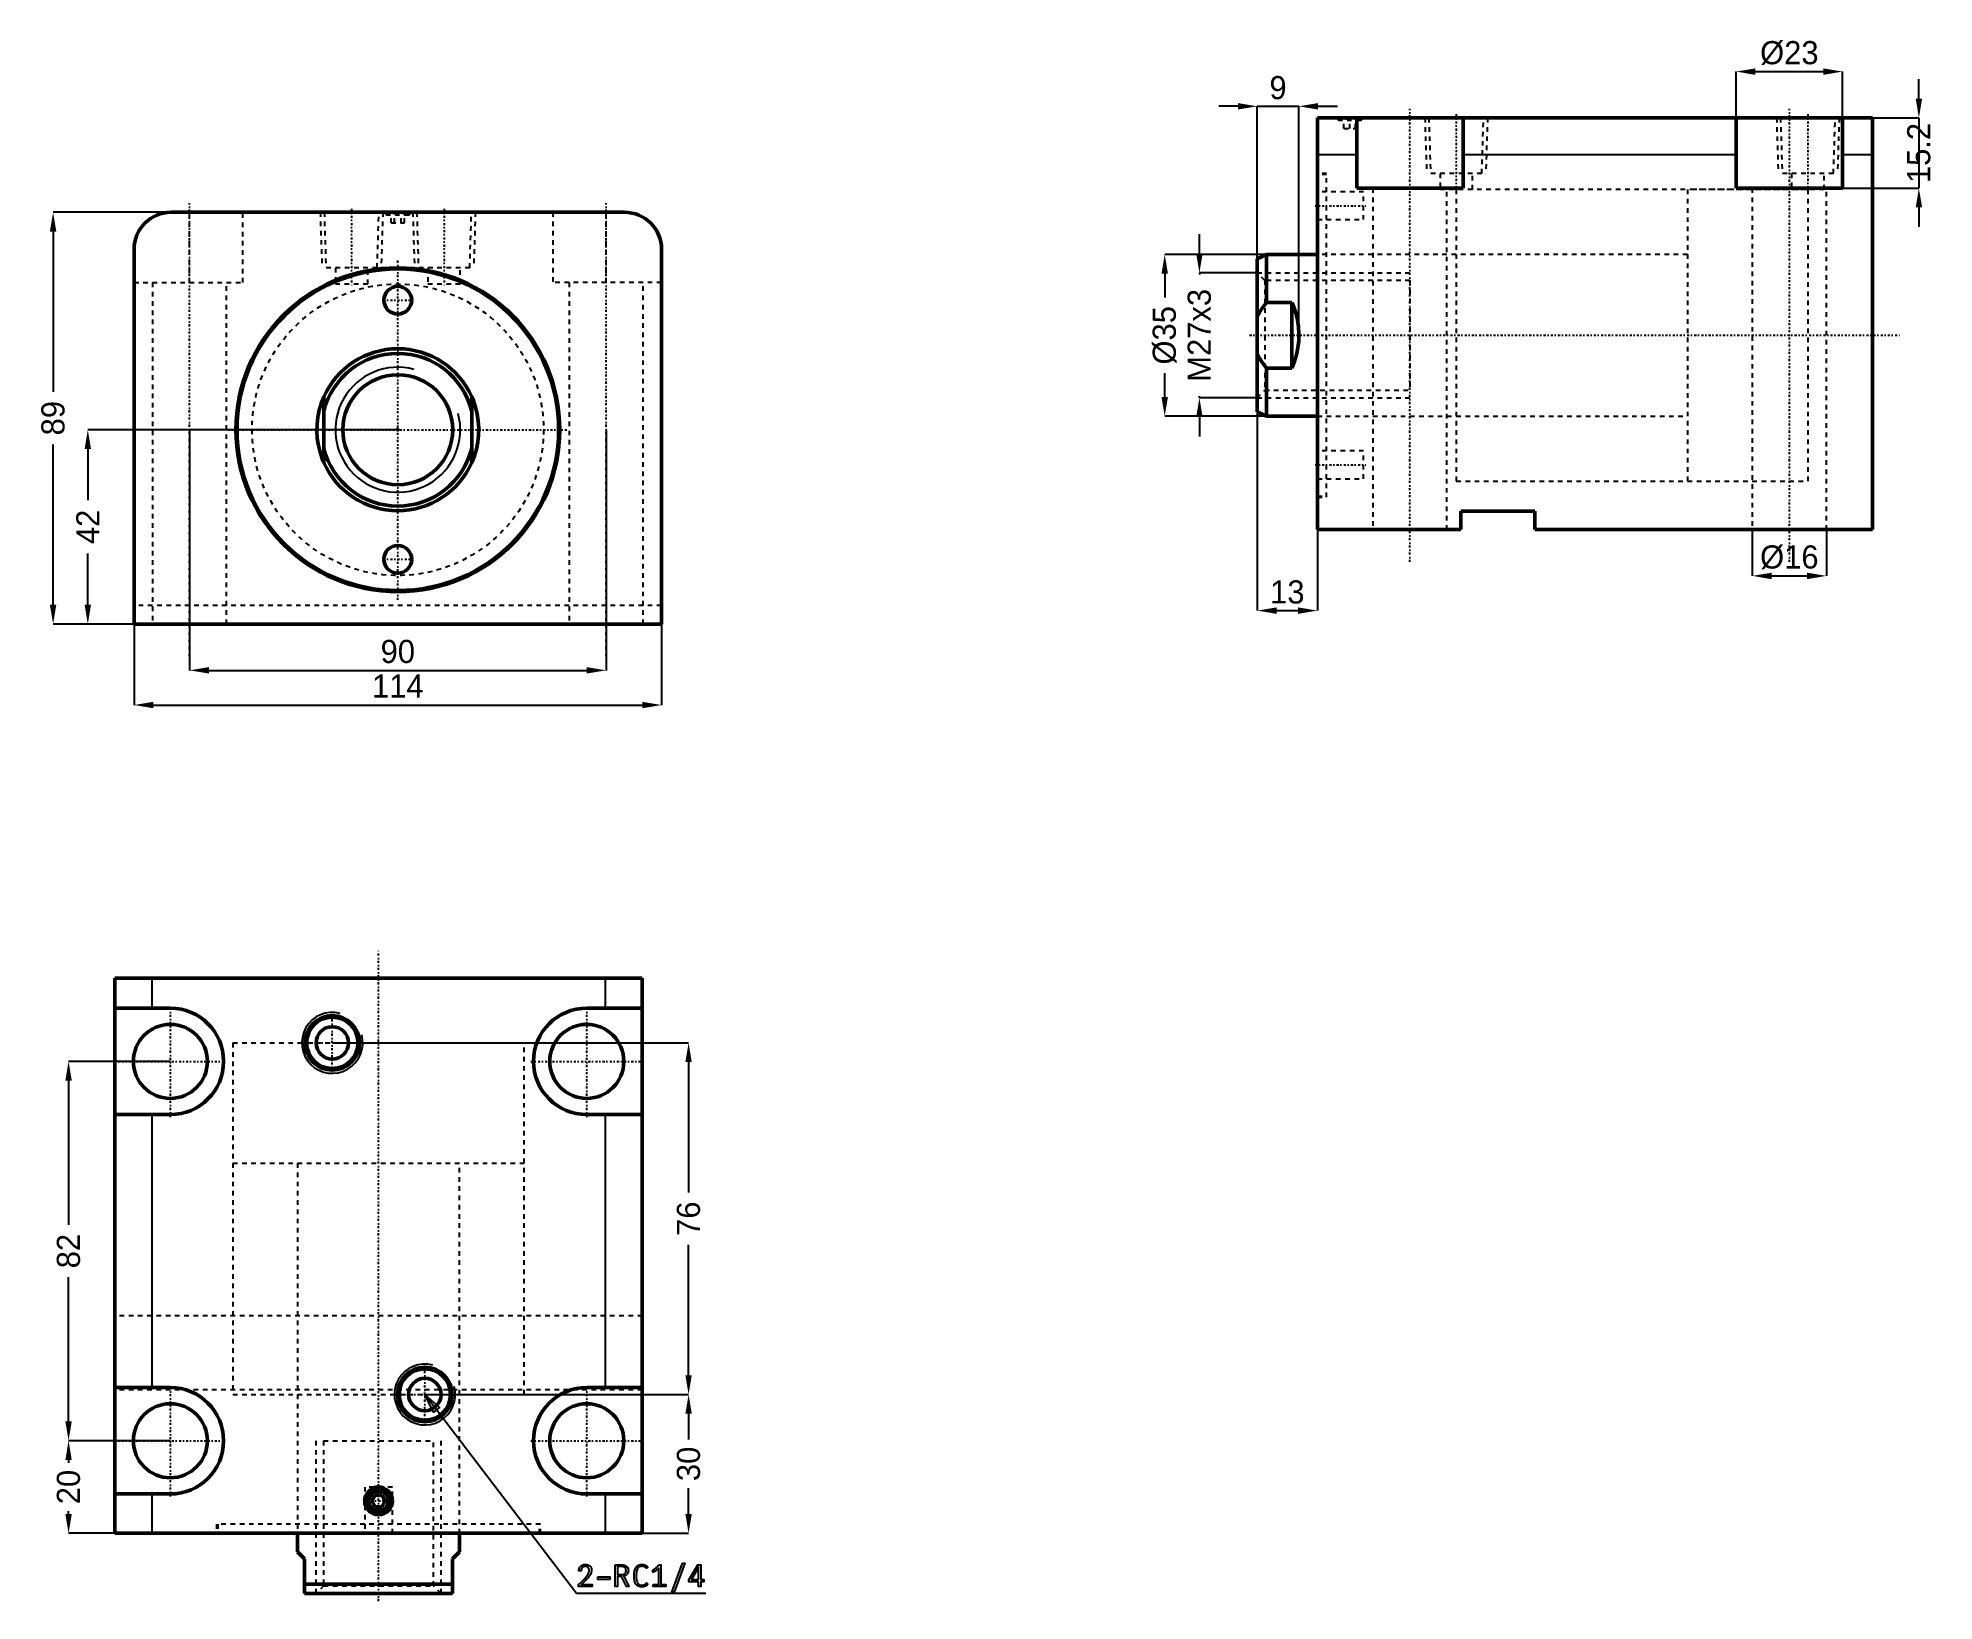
# Model space of a CAD drawing. Header units: millimetres. Extents: x -78 to 332, y -253 to 85.
import ezdxf

# ---------------------------------------------------------------- set-up
doc = ezdxf.new("R2010")
doc.units = ezdxf.units.MM
doc.linetypes.add('Center', pattern=[1.5, 0.45, -0.5, 0.05, -0.5])
doc.linetypes.add('Dashed', pattern=[2, 1, -1])
for name, color, linetype, lineweight in [('2d ConnectionPoints', 7, 'Continuous', 50), ('AM_0', 7, 'Continuous', 50), ('AM_4', 3, 'Continuous', 25), ('AM_5', 3, 'Continuous', 25), ('AM_7', 7, 'Center', 25), ('AM_9', 6, 'Dashed', 25)]:
    doc.layers.add(name, color=color, linetype=linetype, lineweight=lineweight)
doc.dimstyles.new('ISO-25', dxfattribs={"dimtxt": 2.5, "dimasz": 2.5, "dimexe": 1.25, "dimexo": 0.625, "dimtad": 1, "dimtxsty": 'Standard', "dimcen": 2.5, "dimadec": 0, "dimazin": 0, "dimtfac": 1, "dimtmove": 0, "dimatfit": 3, "dimfxl": 1, "dimarcsym": 0})

# ---------------------------------------------------------------- blocks, each defined once
blk = doc.blocks.new('1_RODcxhc_a_sd_63_50_IN_0_in_CXHC_A_IN_LA_63_50ST_0__CN_0')
at = {"layer": 'AM_0'}
for p, q in [((-16, -7.09), (-16, 7.09)), ((16, 7.09), (16, -7.09))]:
    blk.add_line(p, q, dxfattribs=at)
for points in [[(-16, 7.09), (-16.56, 5.67), (-16.99, 4.2), (-17.29, 2.71), (-17.46, 1.19), (-17.5, -0.34), (-17.4, -1.86), (-17.17, -3.37), (-16.81, -4.85), (-16.33, -6.3), (-16, -7.09)], [(16, -7.09), (16.56, -5.67), (16.99, -4.2), (17.29, -2.71), (17.46, -1.19), (17.5, 0.34), (17.4, 1.86), (17.17, 3.37), (16.81, 4.85), (16.33, 6.3), (16, 7.09)]]:
    blk.add_lwpolyline(points, dxfattribs=at)
blk.add_circle((0, 0), 11.88, dxfattribs=at)
for radius, start, end in [(17.5, 23.8955, 156.1045), (16.5, 14.1411, 165.8589), (16.5, 194.1411, 345.8589), (17.5, 203.8955, 336.1045)]:
    blk.add_arc((0, 0), radius, start, end, dxfattribs=at)
at = {"layer": 'AM_5'}
blk.add_arc((0, 0), 13.5, 75, 15, dxfattribs=at)
blk = doc.blocks.new('2_bodycxhc_la_a_63_50_0_in_CXHC_A_IN_LA_63_50ST_0__CN_0')
at = {"layer": 'AM_0'}
for p, q in [((49, 47), (-49, 47)), ((-57, 39), (-57, -42)), ((57, -42), (57, 39)), ((-57, -42), (57, -42))]:
    blk.add_line(p, q, dxfattribs=at)
for centre, radius in [((0, 0), 35), ((0, 0), 34.75), ((0, 28), 3), ((0, -28), 3)]:
    blk.add_circle(centre, radius, dxfattribs=at)
for centre, start, end in [((-49, 39), 90, 180), ((49, 39), 360, 90)]:
    blk.add_arc(centre, 8, start, end, dxfattribs=at)
at = {"layer": 'AM_5', "linetype": 'Dashed'}
for p, q in [((-16.77, 47), (-16.39, 35)), ((-3.23, 47), (-3.61, 35)), ((3.23, 47), (3.61, 35)), ((16.77, 47), (16.39, 35))]:
    blk.add_line(p, q, dxfattribs=at)
at = {"layer": 'AM_7'}
for p, q in [((-45, -48.95), (-45, 48.95)), ((-10, 47.77), (-10, 30.73)), ((0, 47.03), (0, 46.37)), ((10, 47.77), (10, 30.73)), ((45, -48.95), (45, 48.95)), ((0, -36.75), (0, 36.75)), ((-3.15, 28), (3.15, 28)), ((-36.75, 0), (36.75, 0)), ((-3.15, -28), (3.15, -28))]:
    blk.add_line(p, q, dxfattribs=at)
at = {"layer": 'AM_9'}
for p, q in [((-45, 31.8), (-45, 47)), ((-33.5, 31.8), (-33.5, 47)), ((-15.91, 47), (-15.54, 35)), ((-4.46, 35), (-4.09, 47)), ((-3, 47), (-2.4, 46.4)), ((-2.1, 46.7), (-2.4, 46.4)), ((2.4, 46.4), (-2.4, 46.4)), ((2.1, 46.7), (-2.1, 46.7)), ((-1.44, 44.7), (-1.44, 46.7)), ((-0.72, 44.7), (-0.72, 46.7)), ((0.72, 44.7), (0.72, 46.7)), ((1.44, 44.7), (1.44, 46.7)), ((2.4, 46.4), (2.1, 46.7)), ((2.4, 46.4), (3, 47)), ((4.09, 47), (4.46, 35)), ((15.54, 35), (15.91, 47)), ((33.5, 47), (33.5, 31.8)), ((45, 31.8), (45, 47)), ((-1.44, 44.7), (1.44, 44.7)), ((-4.46, 35), (-15.54, 35)), ((-13.5, 35), (-13.5, 31.5)), ((-6.5, 31.5), (-6.5, 35)), ((15.54, 35), (4.46, 35)), ((6.5, 35), (6.5, 31.5)), ((13.5, 31.5), (13.5, 35)), ((-57, 31.8), (-33.5, 31.8)), ((-53, 31.8), (-53, -42)), ((-37, -42), (-37, 31.8)), ((-6.5, 31.5), (-13.5, 31.5)), ((13.5, 31.5), (6.5, 31.5)), ((57, 31.8), (33.5, 31.8)), ((37, 31.8), (37, -42)), ((53, -42), (53, 31.8)), ((57, -38), (-57, -38))]:
    blk.add_line(p, q, dxfattribs=at)
blk.add_circle((0, 0), 31.5, dxfattribs=at)
blk = doc.blocks.new('*D3')
at = {"layer": 'AM_5', "color": 0, "lineweight": -2}
for p, q in [((-57, -42), (-57, -59.5)), ((57, -42), (57, -59.5)), ((-52.83, -59.5), (52.83, -59.5))]:
    blk.add_line(p, q, dxfattribs=at)
at = {"layer": 'AM_5', "color": 0}
for points in [[(-52.83, -58.81), (-52.83, -60.19), (-57, -59.5)], [(52.83, -60.19), (52.83, -58.81), (57, -59.5)]]:
    blk.add_solid(points, dxfattribs=at)
at = {"layer": 'Defpoints', "color": 0}
for p in [(-57, -42), (57, -42), (57, -59.5)]:
    blk.add_point(p, dxfattribs=at)
at = {"layer": 'AM_5', "color": 0, "insert": (0, -55.39), "char_height": 5, "attachment_point": 5}
blk.add_mtext('114', dxfattribs=at)
blk = doc.blocks.new('*D4')
at = {"layer": 'AM_5', "color": 0, "lineweight": -2}
for p, q in [((-45, 0), (-45, -52)), ((45, 0), (45, -52)), ((-40.83, -52), (40.83, -52))]:
    blk.add_line(p, q, dxfattribs=at)
at = {"layer": 'AM_5', "color": 0}
for points in [[(-40.83, -51.31), (-40.83, -52.69), (-45, -52)], [(40.83, -52.69), (40.83, -51.31), (45, -52)]]:
    blk.add_solid(points, dxfattribs=at)
at = {"layer": 'Defpoints', "color": 0}
for p in [(-45, 0), (45, 0), (45, -52)]:
    blk.add_point(p, dxfattribs=at)
at = {"layer": 'AM_5', "color": 0, "insert": (0, -47.95), "char_height": 5, "attachment_point": 5}
blk.add_mtext('90', dxfattribs=at)
blk = doc.blocks.new('*D5')
at = {"layer": 'AM_5', "color": 0, "lineweight": -2}
for p, q in [((-49, 47), (-74.5, 47)), ((-74.5, 42.83), (-74.5, 8.22)), ((-74.5, -37.83), (-74.5, -3.22)), ((-57, -42), (-74.5, -42))]:
    blk.add_line(p, q, dxfattribs=at)
at = {"layer": 'AM_5', "color": 0}
for points in [[(-73.81, 42.83), (-75.19, 42.83), (-74.5, 47)], [(-75.19, -37.83), (-73.81, -37.83), (-74.5, -42)]]:
    blk.add_solid(points, dxfattribs=at)
at = {"layer": 'Defpoints', "color": 0}
for p in [(-74.5, 47), (-49, 47), (-57, -42)]:
    blk.add_point(p, dxfattribs=at)
at = {"layer": 'AM_5', "color": 0, "insert": (-74.5, 2.5), "char_height": 5, "attachment_point": 5, "rotation": 90}
blk.add_mtext('89', dxfattribs=at)
blk = doc.blocks.new('*D6')
at = {"layer": 'AM_5', "color": 0, "lineweight": -2}
for p, q in [((0, 0), (-67, 0)), ((-67, -4.17), (-67, -15.25)), ((-67, -37.83), (-67, -26.75)), ((-57, -42), (-67, -42))]:
    blk.add_line(p, q, dxfattribs=at)
at = {"layer": 'AM_5', "color": 0}
for points in [[(-66.31, -4.17), (-67.69, -4.17), (-67, 0)], [(-67.69, -37.83), (-66.31, -37.83), (-67, -42)]]:
    blk.add_solid(points, dxfattribs=at)
at = {"layer": 'Defpoints', "color": 0}
for p in [(-67, 0), (0, 0), (-57, -42)]:
    blk.add_point(p, dxfattribs=at)
at = {"layer": 'AM_5', "color": 0, "insert": (-67, -21), "char_height": 5, "attachment_point": 5, "rotation": 90}
blk.add_mtext('42', dxfattribs=at)
blk = doc.blocks.new('1_RODcxhc_a_sd_63_50_IN_0_in_CXHC_A_IN_LA_63_50ST_0__CN_2')
at = {"layer": 'AM_0'}
for p, q in [((-11, 17.5), (-13, 16.5)), ((-13, 16.5), (-13, -16.5)), ((0, 17.5), (-11, 17.5)), ((-11, 17.5), (-11, 7.09)), ((-5.5, 7.09), (-11, 7.09)), ((-5.5, 7.09), (-5.5, -7.09)), ((-11, -7.09), (-5.5, -7.09)), ((-11, -7.09), (-11, -17.5)), ((-13, -16.5), (-11, -17.5)), ((-11, -17.5), (0, -17.5))]:
    blk.add_line(p, q, dxfattribs=at)
for points in [[(-11, 7.09), (-12.08, 5.62), (-13, 4.03)], [(-5.5, -7.09), (-4.94, -5.67), (-4.51, -4.2), (-4.21, -2.71), (-4.04, -1.19), (-4, 0.34), (-4.1, 1.86), (-4.33, 3.37), (-4.69, 4.85), (-5.17, 6.3), (-5.5, 7.09)], [(-13, -4.03), (-12.53, -4.91), (-11.99, -5.75), (-11, -7.09)]]:
    blk.add_lwpolyline(points, dxfattribs=at)
at = {"layer": 'AM_5', "linetype": 'Dashed'}
for p, q in [((-13, 13.5), (20, 13.5)), ((-13, -13.5), (20, -13.5))]:
    blk.add_line(p, q, dxfattribs=at)
at = {"layer": 'AM_9'}
for p, q in [((106, 31.5), (80, 31.5)), ((80, 31.5), (80, -31.5)), ((106, 31.5), (106, -31.5)), ((80, 17.5), (0, 17.5)), ((-11.38, 11.88), (-13, 13.5)), ((20, 11.88), (-11.38, 11.88)), ((-11.38, 11.88), (-11.38, -11.88)), ((20, 11.88), (20, -11.88)), ((-13, -13.5), (-11.38, -11.88)), ((-11.38, -11.88), (20, -11.88)), ((0, -17.5), (80, -17.5)), ((80, -31.5), (106, -31.5))]:
    blk.add_line(p, q, dxfattribs=at)
blk = doc.blocks.new('2_bodycxhc_la_a_63_50_0_in_CXHC_A_IN_LA_63_50ST_0__CN_2')
at = {"layer": 'AM_0'}
for p, q in [((120, 47), (0, 47)), ((0, -42), (0, 47)), ((8.5, 31.8), (8.5, 47)), ((31.5, 47), (31.5, 31.8)), ((90.5, 31.8), (90.5, 47)), ((113.5, 47), (113.5, 31.8)), ((120, -42), (120, 47)), ((31.5, 31.8), (8.5, 31.8)), ((113.5, 31.8), (90.5, 31.8)), ((31, -38), (31, -42)), ((47, -38), (31, -38)), ((47, -42), (47, -38)), ((31, -42), (0, -42)), ((120, -42), (47, -42))]:
    blk.add_line(p, q, dxfattribs=at)
at = {"layer": 'AM_4'}
for p, q in [((8.5, 39), (0, 39)), ((90.5, 39), (31.5, 39)), ((120, 39), (113.5, 39))]:
    blk.add_line(p, q, dxfattribs=at)
at = {"layer": 'AM_5', "linetype": 'Dashed'}
for p, q in [((23.23, 47), (23.61, 35)), ((36.77, 47), (36.39, 35)), ((99.23, 47), (99.61, 35)), ((112.77, 47), (112.39, 35))]:
    blk.add_line(p, q, dxfattribs=at)
at = {"layer": 'AM_7'}
for p, q in [((7, 47.03), (7, 46.37)), ((20, -48.95), (20, 48.95)), ((30, 47.77), (30, 30.73)), ((102, -48.95), (102, 48.95)), ((106, 47.77), (106, 30.73)), ((-0.5, 28), (10.5, 28)), ((-14.65, 0), (126, 0)), ((-0.5, -28), (10.5, -28))]:
    blk.add_line(p, q, dxfattribs=at)
at = {"layer": 'AM_9'}
for p, q in [((4, 47), (4.6, 46.4)), ((4.9, 46.7), (4.6, 46.4)), ((9.4, 46.4), (4.6, 46.4)), ((9.1, 46.7), (4.9, 46.7)), ((5.75, 44.7), (5.75, 46.7)), ((7, 44.7), (7, 46.7)), ((8.25, 44.7), (8.25, 46.7)), ((9.4, 46.4), (9.1, 46.7)), ((9.4, 46.4), (10, 47)), ((24.09, 47), (24.46, 35)), ((35.54, 35), (35.91, 47)), ((100.09, 47), (100.46, 35)), ((111.54, 35), (111.91, 47)), ((5.75, 44.7), (8.25, 44.7)), ((2, 35), (0, 35)), ((2, 34.75), (0, 34.75)), ((2, -35), (2, 35)), ((35.54, 35), (24.46, 35)), ((26.5, 35), (26.5, 31.5)), ((33.5, 31.5), (33.5, 35)), ((111.54, 35), (100.46, 35)), ((102.5, 35), (102.5, 31.5)), ((109.5, 31.5), (109.5, 35)), ((10, 31), (0, 31)), ((10, 25), (10, 31)), ((12, 31.8), (12, -42)), ((109.5, 31.5), (26.5, 31.5)), ((28, -42), (28, 31.8)), ((30, 31.5), (30, -31.5)), ((94, 31.8), (94, -42)), ((106, 31.5), (106, -31.5)), ((110, -42), (110, 31.8)), ((0, 25), (10, 25)), ((30, 17.5), (0, 17.5)), ((0, -17.5), (30, -17.5)), ((10, -25), (0, -25)), ((10, -31), (10, -25)), ((0, -31), (10, -31)), ((30, -31.5), (106, -31.5)), ((0, -34.75), (2, -34.75)), ((0, -35), (2, -35))]:
    blk.add_line(p, q, dxfattribs=at)
blk = doc.blocks.new('*D17')
at = {"layer": 'AM_5', "color": 0, "lineweight": -2}
for p, q in [((292.74, -21.59), (292.74, -31.59)), ((308.74, -21.59), (308.74, -31.59)), ((296.91, -31.59), (304.58, -31.59))]:
    blk.add_line(p, q, dxfattribs=at)
at = {"layer": 'AM_5', "color": 0}
for points in [[(296.91, -30.9), (296.91, -32.29), (292.74, -31.59)], [(304.58, -32.29), (304.58, -30.9), (308.74, -31.59)]]:
    blk.add_solid(points, dxfattribs=at)
at = {"layer": 'Defpoints', "color": 0}
for p in [(292.74, -21.59), (308.74, -21.59), (308.74, -31.59)]:
    blk.add_point(p, dxfattribs=at)
at = {"layer": 'AM_5', "color": 0, "insert": (300.74, -27.59), "char_height": 5, "attachment_point": 5}
blk.add_mtext('Ø16', dxfattribs=at)
blk = doc.blocks.new('*D18')
at = {"layer": 'AM_5', "color": 0, "lineweight": -2}
for p, q in [((289.24, 67.41), (289.24, 77.41)), ((293.41, 77.41), (308.08, 77.41)), ((312.24, 67.41), (312.24, 77.41))]:
    blk.add_line(p, q, dxfattribs=at)
at = {"layer": 'AM_5', "color": 0}
for points in [[(293.41, 78.1), (293.41, 76.71), (289.24, 77.41)], [(308.08, 76.71), (308.08, 78.1), (312.24, 77.41)]]:
    blk.add_solid(points, dxfattribs=at)
at = {"layer": 'Defpoints', "color": 0}
for p in [(312.24, 77.41), (289.24, 67.41), (312.24, 67.41)]:
    blk.add_point(p, dxfattribs=at)
at = {"layer": 'AM_5', "color": 0, "insert": (300.74, 81.41), "char_height": 5, "attachment_point": 5}
blk.add_mtext('Ø23', dxfattribs=at)
blk = doc.blocks.new('*D19')
at = {"layer": 'AM_5', "color": 0, "lineweight": -2}
for p, q in [((328.74, 71.57), (328.74, 75.74)), ((312.24, 67.41), (328.74, 67.41)), ((328.74, 67.41), (328.74, 52.21)), ((312.24, 52.21), (328.74, 52.21)), ((328.74, 48.04), (328.74, 43.87))]:
    blk.add_line(p, q, dxfattribs=at)
at = {"layer": 'AM_5', "color": 0}
for points in [[(328.05, 71.57), (329.44, 71.57), (328.74, 67.41)], [(329.44, 48.04), (328.05, 48.04), (328.74, 52.21)]]:
    blk.add_solid(points, dxfattribs=at)
at = {"layer": 'Defpoints', "color": 0}
for p in [(312.24, 67.41), (312.24, 52.21), (328.74, 52.21)]:
    blk.add_point(p, dxfattribs=at)
at = {"layer": 'AM_5', "color": 0, "insert": (328.74, 59.81), "char_height": 5, "attachment_point": 5, "rotation": 90}
blk.add_mtext('15.2', dxfattribs=at)
blk = doc.blocks.new('*D20')
at = {"layer": 'AM_5', "color": 0, "lineweight": -2}
for p, q in [((185.74, 20.41), (185.74, -39.09)), ((198.74, -21.59), (198.74, -39.09)), ((189.91, -39.09), (194.58, -39.09))]:
    blk.add_line(p, q, dxfattribs=at)
at = {"layer": 'AM_5', "color": 0}
for points in [[(189.91, -38.4), (189.91, -39.79), (185.74, -39.09)], [(194.58, -39.79), (194.58, -38.4), (198.74, -39.09)]]:
    blk.add_solid(points, dxfattribs=at)
at = {"layer": 'Defpoints', "color": 0}
for p in [(185.74, 20.41), (198.74, -21.59), (198.74, -39.09)]:
    blk.add_point(p, dxfattribs=at)
at = {"layer": 'AM_5', "color": 0, "insert": (192.24, -35.09), "char_height": 5, "attachment_point": 5}
blk.add_mtext('13', dxfattribs=at)
blk = doc.blocks.new('*D21')
at = {"layer": 'AM_5', "color": 0, "lineweight": -2}
for p, q in [((181.58, 69.91), (177.41, 69.91)), ((185.74, 20.41), (185.74, 69.91)), ((185.74, 69.91), (194.74, 69.91)), ((194.74, 20.41), (194.74, 69.91)), ((198.91, 69.91), (203.08, 69.91))]:
    blk.add_line(p, q, dxfattribs=at)
at = {"layer": 'AM_5', "color": 0}
for points in [[(181.58, 69.21), (181.58, 70.6), (185.74, 69.91)], [(198.91, 70.6), (198.91, 69.21), (194.74, 69.91)]]:
    blk.add_solid(points, dxfattribs=at)
at = {"layer": 'Defpoints', "color": 0}
for p in [(194.74, 69.91), (185.74, 20.41), (194.74, 20.41)]:
    blk.add_point(p, dxfattribs=at)
at = {"layer": 'AM_5', "color": 0, "insert": (190.24, 73.91), "char_height": 5, "attachment_point": 5}
blk.add_mtext('9', dxfattribs=at)
blk = doc.blocks.new('*D22')
at = {"layer": 'AM_5', "color": 0, "lineweight": -2}
for p, q in [((187.74, 37.91), (165.74, 37.91)), ((165.74, 33.74), (165.74, 28.57)), ((165.74, 7.07), (165.74, 12.24)), ((187.74, 2.91), (165.74, 2.91))]:
    blk.add_line(p, q, dxfattribs=at)
at = {"layer": 'AM_5', "color": 0}
for points in [[(166.44, 33.74), (165.05, 33.74), (165.74, 37.91)], [(165.05, 7.07), (166.44, 7.07), (165.74, 2.91)]]:
    blk.add_solid(points, dxfattribs=at)
at = {"layer": 'Defpoints', "color": 0}
for p in [(165.74, 37.91), (187.74, 37.91), (187.74, 2.91)]:
    blk.add_point(p, dxfattribs=at)
at = {"layer": 'AM_5', "color": 0, "insert": (165.74, 20.41), "char_height": 5, "attachment_point": 5, "rotation": 90}
blk.add_mtext('Ø35', dxfattribs=at)
blk = doc.blocks.new('*D23')
at = {"layer": 'AM_5', "color": 0, "lineweight": -2}
for p, q in [((173.24, 38.07), (173.24, 42.24)), ((185.74, 33.91), (173.24, 33.91)), ((173.24, 33.91), (173.24, 33.57)), ((173.24, 6.91), (173.24, 7.24)), ((185.74, 6.91), (173.24, 6.91)), ((173.24, 2.74), (173.24, -1.43))]:
    blk.add_line(p, q, dxfattribs=at)
at = {"layer": 'AM_5', "color": 0}
for points in [[(172.55, 38.07), (173.94, 38.07), (173.24, 33.91)], [(173.94, 2.74), (172.55, 2.74), (173.24, 6.91)]]:
    blk.add_solid(points, dxfattribs=at)
at = {"layer": 'Defpoints', "color": 0}
for p in [(185.74, 33.91), (173.24, 6.91), (185.74, 6.91)]:
    blk.add_point(p, dxfattribs=at)
at = {"layer": 'AM_5', "color": 0, "insert": (173.24, 20.41), "char_height": 5, "attachment_point": 5, "rotation": 90}
blk.add_mtext('M27x3', dxfattribs=at)
blk = doc.blocks.new('1_RODcxhc_a_sd_63_50_IN_0_in_CXHC_A_IN_LA_63_50ST_0__CN_4')
at = {"layer": 'AM_0'}
for p, q in [((-17.5, 0), (-17.5, -4)), ((17.5, -4), (17.5, 0)), ((-16, -5.5), (-17.5, -4)), ((17.5, -4), (16, -5.5)), ((-16, -13), (-16, -5.5)), ((16, -5.5), (16, -13)), ((-16, -11), (16, -11)), ((-16, -13), (16, -13))]:
    blk.add_line(p, q, dxfattribs=at)
at = {"layer": 'AM_5', "linetype": 'Dashed'}
for p, q in [((-13.5, -13), (-13.5, 20)), ((13.5, -13), (13.5, 20))]:
    blk.add_line(p, q, dxfattribs=at)
at = {"layer": 'AM_7'}
blk.add_line((0, -14.65), (0, 126), dxfattribs=at)
at = {"layer": 'AM_9'}
for p, q in [((-31.5, 106), (31.5, 106)), ((-31.5, 106), (-31.5, 80)), ((31.5, 80), (31.5, 106)), ((-31.5, 80), (31.5, 80)), ((-17.5, 80), (-17.5, 0)), ((17.5, 0), (17.5, 80)), ((-11.876, 20), (11.876, 20)), ((-11.876, 20), (-11.876, -11.376)), ((11.876, -11.376), (11.876, 20)), ((-11.876, -11.376), (-13.5, -13)), ((-11.876, -11.376), (11.876, -11.376)), ((13.5, -13), (11.876, -11.376))]:
    blk.add_line(p, q, dxfattribs=at)
blk = doc.blocks.new('2_bodycxhc_la_a_63_50_0_in_CXHC_A_IN_LA_63_50ST_0__CN_4')
at = {"layer": 'AM_0'}
for p, q in [((57, 120), (-57, 120)), ((-57, 120), (-57, 0)), ((57, 120), (57, 0)), ((-57, 113.5), (-45, 113.5)), ((45, 113.5), (57, 113.5)), ((-45, 90.5), (-57, 90.5)), ((57, 90.5), (45, 90.5)), ((-57, 31.5), (-45, 31.5)), ((45, 31.5), (57, 31.5)), ((-45, 8.5), (-57, 8.5)), ((-0.72, 8.25), (-1.44, 7)), ((0.72, 8.25), (-0.72, 8.25)), ((1.44, 7), (0.72, 8.25)), ((57, 8.5), (45, 8.5)), ((-1.44, 7), (-0.72, 5.75)), ((-0.72, 5.75), (0.72, 5.75)), ((0.72, 5.75), (1.44, 7)), ((57, 0), (-57, 0))]:
    blk.add_line(p, q, dxfattribs=at)
for centre, radius in [((-10, 106), 5.91), ((-10, 106), 5.54), ((-45, 102), 8), ((-10, 106), 3.5), ((45, 102), 8), ((10, 30), 5.91), ((10, 30), 5.54), ((10, 30), 3.5), ((-45, 20), 8), ((45, 20), 8), ((0, 7), 3), ((0, 7), 2.4), ((0, 7), 2.1)]:
    blk.add_circle(centre, radius, dxfattribs=at)
for centre, start, end in [((-45, 102), 270, 90), ((45, 102), 90, 270), ((-45, 20), 270, 90), ((45, 20), 90, 270)]:
    blk.add_arc(centre, 11.5, start, end, dxfattribs=at)
at = {"layer": 'AM_4'}
for p, q in [((-49, 120), (-49, 113.5)), ((49, 120), (49, 113.5)), ((-49, 90.5), (-49, 31.5)), ((49, 90.5), (49, 31.5)), ((-49, 8.5), (-49, 0)), ((49, 8.5), (49, 0))]:
    blk.add_line(p, q, dxfattribs=at)
at = {"layer": 'AM_5'}
for centre in [(-10, 106), (10, 30)]:
    blk.add_arc(centre, 6.58, 75, 15, dxfattribs=at)
at = {"layer": 'AM_7'}
for p, q in [((-45, 89.93), (-45, 114.07)), ((-10, 99.79), (-10, 112.21)), ((45, 89.93), (45, 114.07)), ((-16.21, 106), (-3.79, 106)), ((-57.07, 102), (-32.92, 102)), ((32.92, 102), (57.07, 102)), ((10, 23.79), (10, 36.21)), ((-45, 7.93), (-45, 32.07)), ((3.79, 30), (16.21, 30)), ((45, 7.93), (45, 32.07)), ((-57.07, 20), (-32.92, 20)), ((32.92, 20), (57.07, 20)), ((-3.15, 7), (3.15, 7))]:
    blk.add_line(p, q, dxfattribs=at)
at = {"layer": 'AM_9'}
for p, q in [((-31.5, 106), (31.5, 106)), ((-31.5, 106), (-31.5, 30)), ((31.5, 30), (31.5, 106)), ((57, 47), (-57, 47)), ((57, 31), (-57, 31)), ((-31.5, 30), (31.5, 30)), ((-17.5, 30), (-17.5, 0)), ((17.5, 0), (17.5, 30)), ((3, 10), (-3, 10)), ((-3, 10), (-3, 0)), ((3, 0), (3, 10)), ((35, 2), (-35, 2)), ((-35, 2), (-35, 0)), ((-34.75, 2), (-34.75, 0)), ((34.75, 0), (34.75, 2)), ((35, 0), (35, 2))]:
    blk.add_line(p, q, dxfattribs=at)
blk = doc.blocks.new('*D31')
at = {"layer": 'AM_5', "color": 0, "lineweight": -2}
for p, q in [((-49.16, -218.52), (-71.16, -218.52)), ((-71.16, -222.68), (-71.16, -223.27)), ((-71.16, -234.35), (-71.16, -233.77)), ((-61.16, -238.52), (-71.16, -238.52))]:
    blk.add_line(p, q, dxfattribs=at)
at = {"layer": 'AM_5', "color": 0}
for points in [[(-70.47, -222.68), (-71.85, -222.68), (-71.16, -218.52)], [(-71.85, -234.35), (-70.47, -234.35), (-71.16, -238.52)]]:
    blk.add_solid(points, dxfattribs=at)
at = {"layer": 'Defpoints', "color": 0}
for p in [(-71.16, -218.52), (-49.16, -218.52), (-61.16, -238.52)]:
    blk.add_point(p, dxfattribs=at)
at = {"layer": 'AM_5', "color": 0, "insert": (-71.16, -228.52), "char_height": 5, "attachment_point": 5, "rotation": 90}
blk.add_mtext('20', dxfattribs=at)
blk = doc.blocks.new('*D32')
at = {"layer": 'AM_5', "color": 0, "lineweight": -2}
for p, q in [((-49.16, -136.52), (-71.16, -136.52)), ((-71.16, -140.68), (-71.16, -171.85)), ((-71.16, -214.35), (-71.16, -183.18)), ((-49.16, -218.52), (-71.16, -218.52))]:
    blk.add_line(p, q, dxfattribs=at)
at = {"layer": 'AM_5', "color": 0}
for points in [[(-70.47, -140.68), (-71.85, -140.68), (-71.16, -136.52)], [(-71.85, -214.35), (-70.47, -214.35), (-71.16, -218.52)]]:
    blk.add_solid(points, dxfattribs=at)
at = {"layer": 'Defpoints', "color": 0}
for p in [(-71.16, -136.52), (-49.16, -136.52), (-49.16, -218.52)]:
    blk.add_point(p, dxfattribs=at)
at = {"layer": 'AM_5', "color": 0, "insert": (-71.16, -177.52), "char_height": 5, "attachment_point": 5, "rotation": 90}
blk.add_mtext('82', dxfattribs=at)
blk = doc.blocks.new('*D33')
at = {"layer": 'AM_5', "color": 0, "lineweight": -2}
for p, q in [((5.84, -208.52), (62.84, -208.52)), ((62.84, -212.68), (62.84, -218.27)), ((62.84, -234.35), (62.84, -228.77)), ((52.84, -238.52), (62.84, -238.52))]:
    blk.add_line(p, q, dxfattribs=at)
at = {"layer": 'AM_5', "color": 0}
for points in [[(63.53, -212.68), (62.15, -212.68), (62.84, -208.52)], [(62.15, -234.35), (63.53, -234.35), (62.84, -238.52)]]:
    blk.add_solid(points, dxfattribs=at)
at = {"layer": 'Defpoints', "color": 0}
for p in [(5.84, -208.52), (52.84, -238.52), (62.84, -238.52)]:
    blk.add_point(p, dxfattribs=at)
at = {"layer": 'AM_5', "color": 0, "insert": (62.84, -223.52), "char_height": 5, "attachment_point": 5, "rotation": 90}
blk.add_mtext('30', dxfattribs=at)
blk = doc.blocks.new('*D34')
at = {"layer": 'AM_5', "color": 0, "lineweight": -2}
for p, q in [((-14.16, -132.52), (62.84, -132.52)), ((62.84, -136.68), (62.84, -164.85)), ((62.84, -204.35), (62.84, -176.18)), ((5.84, -208.52), (62.84, -208.52))]:
    blk.add_line(p, q, dxfattribs=at)
at = {"layer": 'AM_5', "color": 0}
for points in [[(63.53, -136.68), (62.15, -136.68), (62.84, -132.52)], [(62.15, -204.35), (63.53, -204.35), (62.84, -208.52)]]:
    blk.add_solid(points, dxfattribs=at)
at = {"layer": 'Defpoints', "color": 0}
for p in [(-14.16, -132.52), (62.84, -132.52), (5.84, -208.52)]:
    blk.add_point(p, dxfattribs=at)
at = {"layer": 'AM_5', "color": 0, "insert": (62.84, -170.52), "char_height": 5, "attachment_point": 5, "rotation": 90}
blk.add_mtext('76', dxfattribs=at)

msp = doc.modelspace()

# ---------------------------------------------------------------- linework, layer by layer
at = {"layer": '2d ConnectionPoints'}
for p in [(198.742, 20.407), (0, 0), (-4.16, -238.518)]:
    msp.add_point(p, dxfattribs=at)
at = {"layer": 'AM_5'}
for p, q in [((38.59, -251.518), (5.84, -208.518)), ((66.59, -251.518), (38.59, -251.518))]:
    msp.add_line(p, q, dxfattribs=at)
for points in [[(5.84, -208.518), (9.028, -211.328), (7.702, -212.337), (5.84, -208.518)], [(39.237, -249.407), (39.237, -249.407), (39.451, -249.211), (39.756, -248.925), (39.756, -248.925), (40.042, -248.649), (40.222, -248.469), (40.222, -248.469), (40.394, -248.288), (40.641, -248.004), (40.641, -248.004), (40.874, -247.704), (41.021, -247.496), (41.021, -247.496), (41.151, -247.288), (41.292, -246.992), (41.292, -246.992), (41.367, -246.715), (41.382, -246.54), (41.382, -246.54), (41.377, -246.442), (41.354, -246.304), (41.354, -246.304), (41.311, -246.175), (41.271, -246.095), (41.271, -246.095), (41.224, -246.021), (41.14, -245.922), (41.14, -245.922), (41.042, -245.839), (40.968, -245.793), (40.968, -245.793), (40.888, -245.754), (40.762, -245.712), (40.762, -245.712), (40.628, -245.69), (40.534, -245.686), (40.534, -245.686), (40.429, -245.69), (40.282, -245.713), (40.282, -245.713), (40.145, -245.756), (40.059, -245.796), (40.059, -245.796), (39.98, -245.844), (39.874, -245.931), (39.874, -245.931), (39.785, -246.036), (39.734, -246.116), (39.734, -246.116), (39.692, -246.203), (39.646, -246.345), (39.646, -246.345), (39.622, -246.5), (39.617, -246.612), (39.13, -246.612), (39.13, -246.612), (39.137, -246.445), (39.177, -246.213), (39.177, -246.213), (39.25, -246.002), (39.318, -245.874), (39.318, -245.874), (39.399, -245.757), (39.54, -245.603), (39.54, -245.603), (39.704, -245.476), (39.827, -245.406), (39.827, -245.406), (39.957, -245.349), (40.164, -245.287), (40.164, -245.287), (40.382, -245.253), (40.534, -245.247), (40.534, -245.247), (40.676, -245.253), (40.882, -245.284), (40.882, -245.284), (41.08, -245.342), (41.206, -245.396), (41.206, -245.396), (41.326, -245.462), (41.487, -245.581), (41.487, -245.581), (41.626, -245.725), (41.705, -245.835), (41.705, -245.835), (41.773, -245.955), (41.845, -246.15), (41.845, -246.15), (41.885, -246.364), (41.892, -246.518), (41.892, -246.518), (41.881, -246.691), (41.823, -246.957), (41.823, -246.957), (41.715, -247.231), (41.616, -247.418), (41.616, -247.418), (41.502, -247.604), (41.316, -247.872), (41.316, -247.872), (41.115, -248.129), (40.971, -248.294), (40.971, -248.294), (40.816, -248.461), (40.556, -248.732), (40.556, -248.732), (40.263, -249.027), (40.049, -249.238), (39.705, -249.576), (42.032, -249.579), (42.032, -250.018), (39.065, -250.018), (39.065, -249.563), (39.237, -249.407)], [(47.006, -245.305), (48.378, -245.305), (48.378, -245.305), (48.518, -245.311), (48.726, -245.339), (48.726, -245.339), (48.93, -245.393), (49.063, -245.442), (49.063, -245.442), (49.191, -245.502), (49.366, -245.616), (49.366, -245.616), (49.52, -245.757), (49.611, -245.866), (49.611, -245.866), (49.689, -245.987), (49.773, -246.19), (49.773, -246.19), (49.818, -246.419), (49.827, -246.586), (49.827, -246.586), (49.816, -246.77), (49.761, -247.02), (49.761, -247.02), (49.657, -247.239), (49.561, -247.367), (49.561, -247.367), (49.448, -247.482), (49.254, -247.626), (49.254, -247.626), (49.03, -247.738), (48.865, -247.795), (49.944, -250.05), (49.418, -250.05), (48.365, -247.873), (48.293, -247.873), (47.487, -247.873), (47.487, -250.018), (47.006, -250.018), (47.006, -245.305)], [(48.15, -247.45), (48.15, -247.45), (48.288, -247.448), (48.478, -247.435), (48.478, -247.435), (48.65, -247.412), (48.755, -247.39), (48.755, -247.39), (48.851, -247.361), (48.983, -247.298), (48.983, -247.298), (49.098, -247.211), (49.166, -247.14), (49.166, -247.14), (49.224, -247.057), (49.286, -246.905), (49.286, -246.905), (49.32, -246.72), (49.327, -246.579), (49.327, -246.579), (49.315, -246.4), (49.252, -246.173), (49.252, -246.173), (49.136, -245.997), (49.029, -245.908), (49.029, -245.908), (48.904, -245.839), (48.695, -245.763), (48.695, -245.763), (48.459, -245.723), (48.287, -245.715), (47.487, -245.715), (47.487, -247.45), (48.15, -247.45)], [(52.722, -250.128), (52.722, -250.128), (52.405, -250.104), (51.992, -249.976), (51.992, -249.976), (51.654, -249.739), (51.471, -249.521), (51.471, -249.521), (51.321, -249.254), (51.159, -248.768), (51.159, -248.768), (51.072, -248.178), (51.055, -247.727), (51.055, -247.727), (51.073, -247.25), (51.167, -246.633), (51.167, -246.633), (51.341, -246.13), (51.502, -245.859), (51.502, -245.859), (51.696, -245.639), (52.045, -245.4), (52.045, -245.4), (52.463, -245.271), (52.781, -245.247), (52.781, -245.247), (53.085, -245.27), (53.486, -245.391), (53.486, -245.391), (53.822, -245.615), (54.009, -245.822), (53.697, -246.076), (53.697, -246.076), (53.609, -245.983), (53.476, -245.868), (53.476, -245.868), (53.339, -245.782), (53.247, -245.741), (53.247, -245.741), (53.155, -245.709), (53.022, -245.675), (53.022, -245.675), (52.895, -245.657), (52.813, -245.653), (52.813, -245.653), (52.629, -245.662), (52.382, -245.711), (52.382, -245.711), (52.171, -245.801), (52.051, -245.884), (52.051, -245.884), (51.945, -245.984), (51.811, -246.167), (51.811, -246.167), (51.705, -246.387), (51.651, -246.555), (51.651, -246.555), (51.609, -246.74), (51.562, -247.053), (51.562, -247.053), (51.537, -247.406), (51.533, -247.665), (51.533, -247.665), (51.544, -248.046), (51.605, -248.547), (51.605, -248.547), (51.718, -248.962), (51.822, -249.191), (51.822, -249.191), (51.952, -249.38), (52.198, -249.584), (52.198, -249.584), (52.507, -249.695), (52.748, -249.716), (52.748, -249.716), (53.001, -249.696), (53.328, -249.596), (53.328, -249.596), (53.594, -249.41), (53.736, -249.238), (54.025, -249.498), (54.025, -249.498), (53.848, -249.725), (53.505, -249.971), (53.505, -249.971), (53.067, -250.103), (52.722, -250.128)], [(55.198, -249.602), (56.394, -249.602), (56.394, -246.085), (56.394, -246.085), (56.33, -246.15), (56.221, -246.251), (56.221, -246.251), (56.097, -246.357), (56.007, -246.43), (56.007, -246.43), (55.913, -246.502), (55.772, -246.605), (55.772, -246.605), (55.629, -246.701), (55.533, -246.761), (55.533, -246.761), (55.439, -246.816), (55.309, -246.882), (55.309, -246.882), (55.192, -246.929), (55.12, -246.95), (55.12, -246.456), (55.12, -246.456), (55.209, -246.414), (55.349, -246.334), (55.349, -246.334), (55.496, -246.233), (55.599, -246.155), (55.599, -246.155), (55.703, -246.072), (55.853, -245.942), (55.853, -245.942), (55.998, -245.807), (56.092, -245.715), (56.092, -245.715), (56.18, -245.624), (56.299, -245.495), (56.299, -245.495), (56.401, -245.378), (56.459, -245.305), (56.875, -245.305), (56.875, -249.602), (57.96, -249.602), (57.96, -250.018), (55.198, -250.018), (55.198, -249.602)], [(61.522, -244.98), (62.016, -244.98), (59.734, -251.253), (59.24, -251.253), (61.522, -244.98)], [(65.015, -248.978), (62.909, -248.978), (62.909, -248.555), (64.826, -245.305), (65.47, -245.305), (65.47, -248.539), (66.172, -248.539), (66.172, -248.978), (65.47, -248.978), (65.47, -250.018), (65.015, -250.018), (65.015, -248.978)], [(65.021, -248.539), (65.021, -245.851), (63.468, -248.539), (65.021, -248.539)], [(43.24, -247.925), (45.84, -247.925), (45.84, -248.51), (43.24, -248.51), (43.24, -247.925)]]:
    msp.add_lwpolyline(points, dxfattribs=at)

# ---------------------------------------------------------------- block references
for name, p in [('2_bodycxhc_la_a_63_50_0_in_CXHC_A_IN_LA_63_50ST_0__CN_2', (198.742, 20.407)), ('1_RODcxhc_a_sd_63_50_IN_0_in_CXHC_A_IN_LA_63_50ST_0__CN_2', (198.742, 20.407)), ('2_bodycxhc_la_a_63_50_0_in_CXHC_A_IN_LA_63_50ST_0__CN_0', (0, 0)), ('1_RODcxhc_a_sd_63_50_IN_0_in_CXHC_A_IN_LA_63_50ST_0__CN_0', (0, 0)), ('1_RODcxhc_a_sd_63_50_IN_0_in_CXHC_A_IN_LA_63_50ST_0__CN_4', (-4.16, -238.518)), ('2_bodycxhc_la_a_63_50_0_in_CXHC_A_IN_LA_63_50ST_0__CN_4', (-4.16, -238.518))]:
    msp.add_blockref(name, p)

# ---------------------------------------------------------------- dimensions: what is measured, and where the dimension line sits
for base, p1, p2, text, picture, middle in [((312.242, 77.407), (289.242, 67.407), (312.242, 67.407), 'Ø23', '*D18', (300.742, 77.407)), ((194.742, 69.907), (185.742, 20.407), (194.742, 20.407), '9', '*D21', (190.242, 69.907)), ((198.742, -39.093), (185.742, 20.407), (198.742, -21.593), '13', '*D20', (192.242, -39.093)), ((45, -52), (-45, 0), (45, 0), '90', '*D4', (0, -52)), ((308.742, -31.593), (292.742, -21.593), (308.742, -21.593), 'Ø16', '*D17', (300.742, -31.593)), ((57, -59.5), (-57, -42), (57, -42), '114', '*D3', (0, -59.5))]:
    dim = msp.add_linear_dim(base=base, p1=p1, p2=p2, text=text, dimstyle='ISO-25', override={"dimtxt": 5, "dimasz": 4.166667, "dimexe": 0, "dimexo": 0, "dimgap": 1.5}, dxfattribs=at)
    dim.commit()
    dim.dimension.update_dxf_attribs({"geometry": picture, "text_midpoint": middle, "dimtype": 160})
for base, p1, p2, text, picture, middle in [((328.742, 52.207), (312.242, 67.407), (312.242, 52.207), '15.2', '*D19', (328.742, 59.807)), ((-74.5, 47), (-57, -42), (-49, 47), '89', '*D5', (-74.5, 2.5)), ((173.242, 6.907), (185.742, 33.907), (185.742, 6.907), 'M27x3', '*D23', (173.242, 20.407)), ((165.742, 37.907), (187.742, 2.907), (187.742, 37.907), 'Ø35', '*D22', (165.742, 20.407)), ((-67, 0), (-57, -42), (0, 0), '42', '*D6', (-67, -21)), ((62.84, -132.518), (5.84, -208.518), (-14.16, -132.518), '76', '*D34', (62.84, -170.518)), ((-71.16, -136.518), (-49.16, -218.518), (-49.16, -136.518), '82', '*D32', (-71.16, -177.518)), ((62.84, -238.518), (5.84, -208.518), (52.84, -238.518), '30', '*D33', (62.84, -223.518)), ((-71.16, -218.518), (-61.16, -238.518), (-49.16, -218.518), '20', '*D31', (-71.16, -228.518))]:
    dim = msp.add_linear_dim(base=base, p1=p1, p2=p2, angle=90, text=text, dimstyle='ISO-25', override={"dimtxt": 5, "dimasz": 4.166667, "dimexe": 0, "dimexo": 0, "dimgap": 1.5}, dxfattribs=at)
    dim.commit()
    dim.dimension.update_dxf_attribs({"geometry": picture, "text_midpoint": middle, "dimtype": 160, "text_rotation": 90})

doc.saveas('drawing.dxf')
